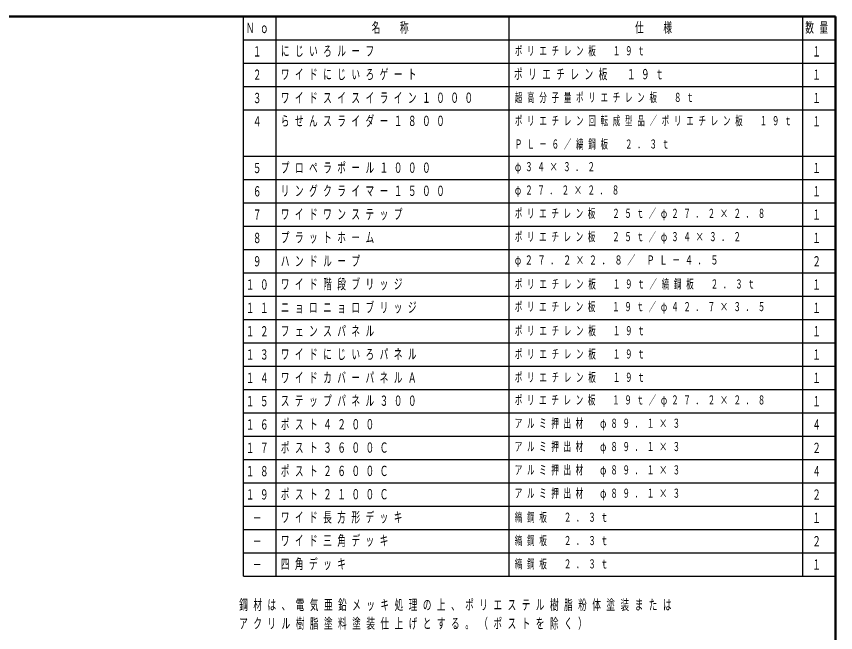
# Model space of a CAD drawing. Units: millimetres on the paper. Extents: x -385 to 0, y -599 to 267.
# Drawn here: x -175.7 to 0, y 134.9 to 267 of the extents above; entities that cross this region are included whole.
import ezdxf
from ezdxf.enums import TextEntityAlignment as Align

# ---------------------------------------------------------------- set-up
doc = ezdxf.new("R2010")
doc.units = ezdxf.units.MM
doc.layers.add('LY_1', color=7, linetype='Continuous', lineweight=25)
doc.styles.add('ＭＳ ゴシック', font='')
doc.styles.get('ＭＳ ゴシック').set_extended_font_data('MS Gothic')

msp = doc.modelspace()

# ---------------------------------------------------------------- linework, layer by layer
at = {"layer": 'LY_1', "lineweight": 50}
for p, q in [((0, 267), (-385, 267)), ((0, 0), (0, 267))]:
    msp.add_line(p, q, dxfattribs=at)
at = {"layer": 'LY_1'}
for p, q in [((-127, 147), (-127, 267)), ((-120, 147), (-120, 267)), ((-70, 147), (-70, 267)), ((-7, 147), (-7, 267)), ((-127, 262), (0, 262)), ((-127, 257), (0, 257)), ((-127, 252), (0, 252)), ((-127, 247), (0, 247)), ((-127, 237), (0, 237)), ((-127, 232), (0, 232)), ((-127, 227), (0, 227)), ((-127, 222), (0, 222)), ((-127, 217), (0, 217)), ((-127, 212), (0, 212)), ((-127, 207), (0, 207)), ((-127, 202), (0, 202)), ((-127, 197), (0, 197)), ((-127, 192), (0, 192)), ((-127, 187), (0, 187)), ((-127, 182), (0, 182)), ((-127, 177), (0, 177)), ((-127, 172), (0, 172)), ((-127, 167), (0, 167)), ((-127, 162), (0, 162)), ((-127, 157), (0, 157)), ((-127, 152), (0, 152)), ((-127, 147), (0, 147))]:
    msp.add_line(p, q, dxfattribs=at)

# ---------------------------------------------------------------- texts
at = {"layer": 'LY_1', "style": 'ＭＳ ゴシック', "width": 0.6}
for s, p in [('１', (-125, 259.5)), ('１', (-5, 259.5)), ('２', (-125, 254.5)), ('１', (-5, 254.5)), ('３', (-125, 249.5)), ('１', (-5, 249.5)), ('４', (-125, 244.5)), ('１', (-5, 244.5)), ('５', (-125, 234.5)), ('１', (-5, 234.5)), ('６', (-125, 229.5)), ('１', (-5, 229.5)), ('７', (-125, 224.5)), ('１', (-5, 224.5)), ('８', (-125, 219.5)), ('１', (-5, 219.5)), ('９', (-125, 214.5)), ('２', (-5, 214.5)), ('１', (-5, 209.5)), ('１', (-5, 204.5)), ('１', (-5, 199.5)), ('１', (-5, 194.5)), ('１', (-5, 189.5)), ('１', (-5, 184.5)), ('４', (-5, 179.5)), ('２', (-5, 174.5)), ('４', (-5, 169.5)), ('２', (-5, 164.5)), ('１', (-5, 159.5)), ('－', (-125, 159.5)), ('２', (-5, 154.5)), ('－', (-125, 154.5)), ('－', (-125, 149.5)), ('１', (-5, 149.5))]:
    msp.add_text(s, height=2.199, dxfattribs=at).set_placement(p, align=Align.MIDDLE_LEFT)
at = {"layer": 'LY_1', "style": 'ＭＳ ゴシック'}
for s, insert, char_height, attachment_point in [('\\T1.64;\\W0.6;Ｎｏ', (-126.5, 264.5), 2.199, 4), ('\\T1.64;\\W0.6;名\u3000称', (-99.5, 264.5), 2.199, 4), ('\\T1.64;\\W0.6;仕\u3000様', (-43, 264.5), 2.199, 4), ('\\T1.64;\\W0.6;数量', (-6.5, 264.5), 2.199, 4), ('\\T1.64;\\W0.6;にじいろルーフ', (-119, 259.5), 2.199, 4), ('\\T1.64;\\W0.6;ポリエチレン板\u3000１９ｔ', (-68.8, 259.5), 1.906, 4), ('\\T1.64;\\W0.6;ワイドにじいろゲート', (-119, 254.5), 2.199, 4), ('\\T1.64;\\W0.6;ポリエチレン板\u3000１９ｔ', (-69, 254.5), 2.199, 4), ('\\T1.64;\\W0.6;ワイドスイスイライン１０００', (-119, 249.5), 2.199, 4), ('\\T1.64;\\W0.6;超高分子量ポリエチレン板\u3000８ｔ', (-68.8, 249.5), 1.906, 4), ('\\T1.64;\\W0.6;らせんスライダー１８００', (-119, 244.5), 2.199, 4), ('\\T1.64;\\W0.6;ポリエチレン回転成型品／ポリエチレン板\u3000１９ｔ', (-68.8, 244.5), 1.906, 4), ('\\T1.64;\\W0.6;ＰＬ－６／縞鋼板\u3000２．３ｔ', (-68.8, 239.5), 1.906, 4), ('\\T1.64;\\W0.6;プロペラポール１０００', (-119, 234.5), 2.199, 4), ('\\T1.63;\\W0.6;φ３４×３．２', (-68.8, 234.5), 1.906, 4), ('\\T1.64;\\W0.6;リングクライマー１５００', (-119, 229.5), 2.199, 4), ('\\T1.63;\\W0.6;φ２７．２×２．８', (-68.8, 229.5), 1.906, 4), ('\\T1.64;\\W0.6;ワイドワンステップ', (-119, 224.5), 2.199, 4), ('\\T1.63;\\W0.6;ポリエチレン板\u3000２５ｔ／φ２７．２×２．８', (-68.8, 224.5), 1.906, 4), ('\\T1.64;\\W0.6;プラットホーム', (-119, 219.5), 2.199, 4), ('\\T1.63;\\W0.6;ポリエチレン板\u3000２５ｔ／φ３４×３．２', (-68.8, 219.5), 1.906, 4), ('\\T1.64;\\W0.6;ハンドループ', (-119, 214.5), 2.199, 4), ('\\T1.58;\\W0.65;φ２７．２×２．８／\\~ＰＬ－４．５', (-68.8, 214.5), 1.906, 4), ('\\T1.64;\\W0.6;ワイド階段ブリッジ', (-119, 209.5), 2.199, 4), ('\\T1.64;\\W0.6;ポリエチレン板\u3000１９ｔ／縞鋼板\u3000２．３ｔ', (-68.8, 209.5), 1.906, 4), ('\\T1.64;\\W0.6;１０', (-126.5, 209.5), 2.199, 4), ('\\T1.64;\\W0.6;１１', (-126.5, 204.5), 2.199, 4), ('\\T1.64;\\W0.6;ニョロニョロブリッジ', (-119, 204.5), 2.199, 4), ('\\T1.63;\\W0.6;ポリエチレン板\u3000１９ｔ／φ４２．７×３．５', (-68.8, 204.5), 1.906, 4), ('\\T1.64;\\W0.6;１２', (-126.5, 199.5), 2.199, 4), ('\\T1.64;\\W0.6;フェンスパネル', (-119, 199.5), 2.199, 4), ('\\T1.64;\\W0.6;ポリエチレン板\u3000１９ｔ', (-68.8, 199.5), 1.906, 4), ('\\T1.64;\\W0.6;１３', (-126.5, 194.5), 2.199, 4), ('\\T1.64;\\W0.6;ワイドにじいろパネル', (-119, 194.5), 2.199, 4), ('\\T1.64;\\W0.6;ポリエチレン板\u3000１９ｔ', (-68.8, 194.5), 1.906, 4), ('\\T1.64;\\W0.6;１４', (-126.5, 189.5), 2.199, 4), ('\\T1.64;\\W0.6;ワイドカバーパネルＡ', (-119, 189.5), 2.199, 4), ('\\T1.64;\\W0.6;ポリエチレン板\u3000１９ｔ', (-68.8, 189.5), 1.906, 4), ('\\T1.64;\\W0.6;１５', (-126.5, 184.5), 2.199, 4), ('\\T1.64;\\W0.6;ステップパネル３００', (-119, 184.5), 2.199, 4), ('\\T1.63;\\W0.6;ポリエチレン板\u3000１９ｔ／φ２７．２×２．８', (-68.8, 184.5), 1.906, 4), ('\\T1.64;\\W0.6;ポスト４２００', (-119, 179.5), 2.199, 4), ('\\T1.64;\\W0.6;１６', (-126.5, 179.5), 2.199, 4), ('\\T1.63;\\W0.6;アルミ押出材\u3000φ８９．１×３', (-68.8, 179.5), 1.906, 4), ('\\T1.64;\\W0.6;ポスト３６００Ｃ', (-119, 174.5), 2.199, 4), ('\\T1.63;\\W0.6;アルミ押出材\u3000φ８９．１×３', (-68.8, 174.5), 1.906, 4), ('\\T1.64;\\W0.6;１７', (-126.5, 174.5), 2.199, 4), ('\\T1.64;\\W0.6;１８', (-126.5, 169.5), 2.199, 4), ('\\T1.64;\\W0.6;ポスト２６００Ｃ', (-119, 169.5), 2.199, 4), ('\\T1.63;\\W0.6;アルミ押出材\u3000φ８９．１×３', (-68.8, 169.5), 1.906, 4), ('\\T1.64;\\W0.6;１９', (-126.5, 164.5), 2.199, 4), ('\\T1.64;\\W0.6;ポスト２１００Ｃ', (-119, 164.5), 2.199, 4), ('\\T1.63;\\W0.6;アルミ押出材\u3000φ８９．１×３', (-68.8, 164.5), 1.906, 4), ('\\T1.64;\\W0.6;ワイド長方形デッキ', (-119, 159.5), 2.199, 4), ('\\T1.64;\\W0.6;縞鋼板\u3000２．３ｔ', (-68.8, 159.5), 1.906, 4), ('\\T1.64;\\W0.6;ワイド三角デッキ', (-119, 154.5), 2.199, 4), ('\\T1.64;\\W0.6;縞鋼板\u3000２．３ｔ', (-68.8, 154.5), 1.906, 4), ('\\T1.64;\\W0.6;四角デッキ', (-119, 149.5), 2.199, 4), ('\\T1.64;\\W0.6;縞鋼板\u3000２．３ｔ', (-68.8, 149.5), 1.906, 4), ('\\T1.64;\\W0.6;鋼材は、電気亜鉛メッキ処理の上、ポリエステル樹脂粉体塗装または', (-127.922, 141.966), 2.199, 1), ('\\T1.64;\\W0.6;アクリル樹脂塗料塗装仕上げとする。（ポストを除く）', (-127.922, 137.966), 2.199, 1)]:
    msp.add_mtext(s, dxfattribs=dict(at, insert=insert, char_height=char_height, attachment_point=attachment_point))

doc.saveas('drawing.dxf')
